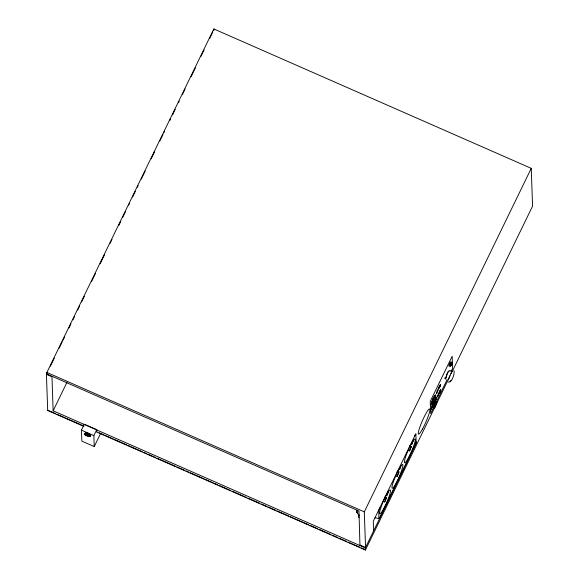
<?xml version="1.0" encoding="UTF-8"?>
<svg xmlns="http://www.w3.org/2000/svg" width="579" height="579" viewBox="0 0 579 579"><rect width="100%" height="100%" fill="white"/><g stroke="black" fill="none" stroke-linecap="round" stroke-linejoin="round"><path stroke-width="0.87" d="M431.688 403.418L432.231 403.259M431.948 407.551L432.231 406.682A4.133 0.572 -66.3 0 0 431.956 407.906L431.999 407.652M436.204 396.767C435.147 396.832 431.992 403.375 433.222 403.824M436.486 401.631C435.437 400.943 432.622 407.37 433.36 408.535M450.94 362.107C450.426 361.412 448.653 365.436 449.022 366.246M451.15 362.193L451.135 361.803L449.926 363.974M451.707 364.177L450.788 365.342L451.468 363.894M451.685 364.032L451.041 365.356L451.779 363.952M431.746 402.868L431.782 403.853L432.086 401.717M431.956 407.906L432.035 407.399M431.702 403.122L431.84 402.506M431.912 407.819L432.129 407.037M449.29 365.639L449.499 365.11M450.353 365.783L450.534 365.175M451.656 364.155L451.823 363.59L451.403 364.097M434.489 405.951L434.822 405.134L434.67 405.481M431.659 403.02L431.934 402.152M432.05 407.175L433.302 403.831A4.133 0.572 -66.3 0 0 432.513 405.828L432.375 406.248M449.369 365.313L449.608 364.77M450.665 365.088L450.679 365.487M448.233 379.723L451.671 371.921M448.653 379.042L449.876 375.778M86.959 434.069L86.597 435.068L85.019 434.547L85.207 433.982L86.785 434.511L86.387 435.502L89.752 436.139L89.948 435.69L88.363 435.162L88.544 434.597M88.008 436.045L88.37 435.039L89.933 435.574L90.129 435.126L89.752 436.139M431.862 402.267L432.231 401.283M383.175 501.262L384.724 501.942L386.577 497.383L385.028 496.702M395.558 475.779L397.114 476.459L398.967 471.892L397.411 471.212M407.949 450.288L409.498 450.969L411.351 446.409L409.802 445.729M450.802 364.69L450.708 365.675M450.983 365.624L451.092 365.479M432.014 401.812L432.419 400.806M432.303 406.342L433.208 404.128M386.577 497.383L384.724 501.942M398.967 471.892L397.114 476.459M411.351 446.409L409.498 450.969M449.507 364.9L449.68 364.437M449.883 364.408L450.209 363.677M451.425 364.205L451.569 363.815M432.166 401.356L432.6 400.321M88.37 435.046L88.189 435.488L86.575 434.945M432.361 400.849L433.367 398.634M432.658 405.38L433.078 404.352M449.832 363.923L449.405 366.152M450.679 364.784L450.853 364.379M432.564 400.342L433.49 398.294M85.019 434.547L85.214 434.098L86.778 434.634L86.959 434.185L88.573 434.728L88.363 435.162M432.788 399.821L433.251 398.793M449.948 364.756L450.216 364.169M450.918 364.415L451.092 364.01M451.07 364.893L451.352 364.285M433.034 399.329L433.476 398.388A4.133 0.572 -66.3 0 0 431.847 403.657M359.95 545.548L358.958 511.062L46.935 374.027L46.885 372.442L213.832 28.95L531.254 168.359L532.571 206.146L452.148 371.609M83.933 426.426L47.695 410.504L46.429 374.331L47.217 372.71M50.38 366.203L54.332 358.075M59.072 348.319L62.235 341.813M63.024 340.184L64.609 336.935M68.952 327.989L70.927 323.929M72.903 319.861L74.481 316.612M77.644 310.105L79.62 306.038M81.596 301.977L84.36 296.282M91.475 281.647L95.426 273.52M100.167 263.763L104.517 254.818M110.046 243.441L112.022 239.373M118.738 225.549L120.714 221.489M122.69 217.422L125.455 211.733M128.618 205.227L129.407 203.598M132.569 197.099L135.334 191.403M137.31 187.335L138.106 185.714M141.262 179.208L145.213 171.08M151.141 158.885L154.702 151.568M159.833 140.994L162.996 134.494M163.785 132.866L164.581 131.238M169.712 120.671L170.508 119.042M172.484 114.982L175.249 109.286M178.412 102.787L179.201 101.159M182.363 94.652L185.128 88.963M191.056 76.768L195.398 67.823M200.935 56.445L204.09 49.939M209.627 38.554L212.79 32.055M96.331 431.869L365.421 550.05L365.349 547.922L53.145 410.8L66.954 382.379M100.565 433.57L94.247 446.561L81.834 441.111L81.451 430.132L84.331 424.204L96.744 429.654L96.816 431.724M86.387 435.502L86.597 435.068M94.247 446.561L93.863 435.582L96.744 429.654M360.145 545.136L365.552 547.51L364.307 511.85L531.254 168.359M365.349 547.922L416.192 443.304L415.86 433.642L373.281 521.245L373.614 530.914M433.005 408.709L430.653 413.551L430.233 401.399L452.185 356.237L452.612 368.382L451.041 371.609M436.537 401.45L447.118 379.672M365.421 550.05L448.197 379.744M433.961 397.397L433.693 397.976L434.178 397.028M436.4 397.433L436.486 397.541A3.496 0.485 -66.3 0 1 434.576 402.752A3.496 0.485 -66.3 0 1 434.17 401.616L434.149 401.602A3.496 0.485 -66.3 0 1 436.552 397.476L436.472 397.469M450.107 363.474L450.332 363.033M451.07 365.009L450.969 365.226M449.42 365.733L449.673 365.284M450.94 373.585L451.881 372.073M434.764 396.159L433.924 397.541A4.133 0.572 -66.3 0 1 435.133 396.405M448.175 382.097C451.931 383.269 454.928 373.419 453.987 370.596M450.042 381.677L450.86 380.483M434.337 396.854L435.205 395.913L434.105 397.237M432.303 403.172L431.666 403.375M449.058 370.922C446.575 372.196 446.836 380.092 444.332 378.138M435.053 400.69L435.495 400.444M435.119 400.748L435.48 400.697L435.061 400.82M379.021 518.379L374.91 517.821M452.431 371.638C447.914 367.636 445.736 376.516 445.823 379.411M409.339 446.329L410.895 447.01M396.948 471.82L398.504 472.5M384.565 497.303L386.113 497.991M46.885 372.442L364.307 511.85M46.429 374.331L51.951 376.763L53.145 410.8M356.389 511.228L357.88 511.879M47.833 410.207L55.28 413.478M56.937 414.209L83.412 425.833M99.139 432.737L104.104 434.923M105.754 435.647L113.202 438.918M114.859 439.642L126.439 444.73M128.097 445.461L142.166 451.634M143.816 452.365L146.299 453.451M147.956 454.182L155.404 457.453M157.054 458.177L175.256 466.175M176.913 466.898L184.361 470.17M186.018 470.901L188.501 471.986M190.151 472.717L204.221 478.891M205.878 479.622L213.318 482.886M214.975 483.617L217.458 484.703M219.115 485.434L230.695 490.522M232.353 491.245L246.415 497.426M248.073 498.15L259.66 503.238M261.31 503.969L266.275 506.147M267.932 506.871L275.38 510.142M277.03 510.873L288.617 515.961M290.274 516.685L308.477 524.683M310.127 525.406L317.574 528.678M319.232 529.401L330.819 534.489M332.469 535.22L337.434 537.399M339.091 538.123L346.539 541.394M348.189 542.125L359.776 547.213M361.434 547.937L365.566 549.753M81.451 430.132L93.863 435.582M435.227 396.268L434.872 396.195M356.715 512.104L359.146 515.737A5.479 1.476 25.9 0 1 359.118 514.883M213.832 28.95L213.883 30.535M416.135 441.784A2.736 0.376 -66.3 0 1 415.013 444.983L380.15 516.7A2.736 0.376 -66.3 0 1 378.97 518.248L378.717 511.004A2.736 0.376 -66.3 0 1 379.838 507.805M414.702 436.088A2.736 0.376 -66.3 0 1 415.881 434.547M359.081 517.539A5.479 1.476 25.9 0 1 359.023 515.882M357.605 513.189A9.582 2.584 25.9 0 1 357.504 510.294M435.828 399.177A5.754 0.796 -66.3 0 1 436.103 399.568M431.898 409.324A5.754 0.796 -66.3 0 1 433.157 403.657M431.246 405.134A5.754 0.796 -66.3 0 1 433.179 398.453A5.754 0.796 -66.3 0 1 435.705 395.746M432.093 404.12A5.754 0.796 -66.3 0 1 431.608 404.793M85.287 433.273A2.736 0.782 18.2 0 1 86.264 432.803M86.85 432.868A2.736 0.782 18.2 0 1 88.189 433.208M88.848 433.461A2.736 0.782 18.2 0 1 89.441 433.743M84.744 434.076A3.329 0.955 18.2 0 1 88.051 433.678A3.329 0.955 18.2 0 1 90.208 435.915M439.005 387.641C440.532 387.532 440.909 381.843 439.005 387.641M439.186 392.866C440.713 392.75 441.089 387.069 439.186 392.866M437.427 391.513L436.602 393.648L437.109 390.861L437.384 390.297L437.42 391.31L438.339 388.321L438.571 389.117L437.427 391.513M440.633 384.449C438.621 392.063 437.702 387.09 440.633 384.449M440.814 389.667C438.802 397.288 437.883 392.316 440.814 389.667M450.527 366.181C452.148 365.682 453.263 358.669 450.527 366.181M388.502 491.202L387.112 495.161L388.502 491.202M400.885 465.711L399.496 469.67L400.885 465.711M413.276 440.228L411.886 444.187L413.276 440.228M438.317 395.102L437.333 397.028L438.556 393.481L438.317 395.102M435.408 400.697L435.278 400.661A4.133 0.572 -66.3 0 1 435.394 400.668M422.453 429.148A13.758 1.875 -66.3 0 0 429.734 408.998A13.758 1.875 -66.3 0 0 420.115 426.405A13.758 1.875 -66.3 0 0 422.453 429.148M408.528 457.62A13.006 1.773 -66.3 0 0 415.063 439.012A13.006 1.773 -66.3 0 0 405.85 456.093A13.006 1.773 -66.3 0 0 408.528 457.62M383.754 508.594A13.006 1.773 -66.3 0 0 390.289 489.986A13.006 1.773 -66.3 0 0 381.069 507.066A13.006 1.773 -66.3 0 0 383.754 508.594M396.145 483.103A13.006 1.773 -66.3 0 0 402.68 464.496A13.006 1.773 -66.3 0 0 393.459 481.576A13.006 1.773 -66.3 0 0 396.145 483.103M434.865 407.283A3.496 0.485 -66.3 0 0 436.841 402.007A3.496 0.485 -66.3 0 0 434.46 406.147A3.496 0.485 -66.3 0 0 434.865 407.283M85.576 435.343A3.329 0.955 18.2 0 0 90.635 436.175A3.329 0.955 18.2 0 0 86.235 433.823A3.329 0.955 18.2 0 0 85.576 435.343"/></g></svg>
